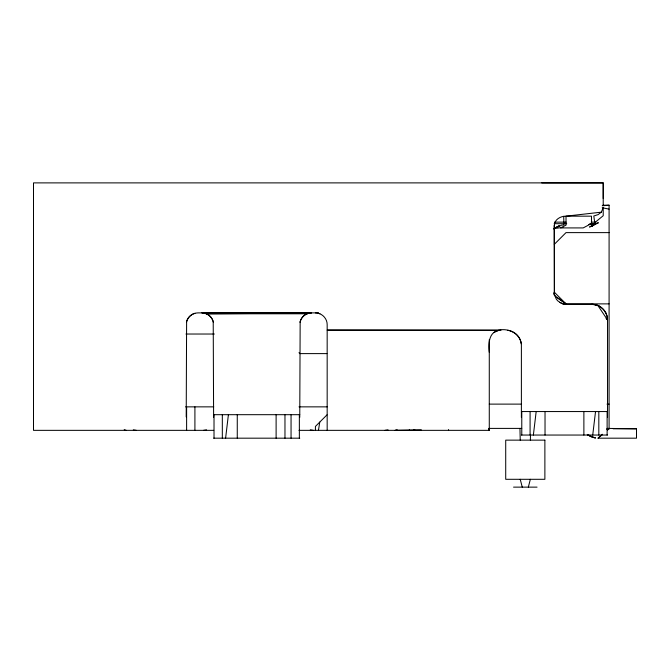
<?xml version="1.0" encoding="UTF-8"?>
<svg xmlns="http://www.w3.org/2000/svg" width="670" height="670" viewBox="0 0 670 670"><rect width="100%" height="100%" fill="white"/><g stroke="black" fill="none" stroke-linecap="round" stroke-linejoin="round"><path stroke-width="1" d="M33.5 283.125L33.5 272.087M489.276 352.32C488.33 344.33 488.589 332.169 498.731 330.344L327.169 330.117L501.018 330.117M554.274 294.222L554.274 292.137L566.016 303.878L609.089 303.878M603.218 198.546L603.218 182.885L541.754 182.885M554.35 244.282L554.5 294.817L556.259 299.046L557.716 300.83L561.527 303.368L563.88 304.071L559.592 302.354M530.364 440.14L530.506 434.269M194.911 313.284A11.75 11.75 0 0 0 186.612 321.592L186.21 416.924M292.773 313.284L311.508 312.882L308.468 313.284A11.75 11.75 0 0 0 300.16 321.592L299.758 417.368M225.606 438.18L228.411 414.688M533.37 435.048L536.176 411.556M592.732 435.048L595.53 411.556M554.676 295.562A11.75 11.75 0 0 1 554.274 292.522L554.274 225.497C554.358 219.559 560.639 216.033 566.016 216.167L601.317 212.164L603.218 207.574L603.218 215.723L595.412 222.122L594.968 223.814L593.226 225.455L589.558 227.071L594.851 223.654L598.436 222.75L591.627 226.318L594.851 223.654L593.813 215.991L598.109 214.609L601.317 212.164M318.459 430.349L319.749 422.117M528.337 487.132L530.364 479.301M186.436 322.345C187.466 316.977 192.499 312.865 197.952 312.882L318.51 312.882M299.993 322.345C300.905 317.781 304.649 314.029 309.213 313.116L201.871 312.882L207.005 313.284M553.805 294.272L554.433 292.288M327.027 414.839L315.419 426.438L315.419 430.349M607.045 428.398L636.5 428.783L636.5 438.18L598.034 438.18L602.456 434.269M607.615 429.696L609.089 428.398L609.089 205.204L602.824 205.204M598.034 438.18L601.978 434.83M607.514 430.132L609.089 428.783L607.104 429.294L609.089 428.783M494.041 332.429L498.731 330.344M554.174 228.294L559.257 225.748L553.37 228.897M607.104 428.942L609.089 428.398M397.176 429.805L395.174 430.349L421.313 429.805M203.504 430.349L206.561 429.88M384.999 430.349L388.047 429.88M562.942 227.448L555.162 228.411L561.577 225.128L563.914 224.994L563.705 216.343M588.771 224.517L594.968 223.814L589.734 223.797M602.238 205.791L609.089 205.204M309.213 313.116L206.36 313.786L204.157 313.116L204.911 313.284A11.75 11.75 0 0 1 213.219 321.592L213.613 417.368M554.634 222.13L566.133 222.13M591.225 222.122L595.412 222.122M609.089 232.616L566.016 232.616L554.274 244.366L554.274 225.497M563.051 304.272L591.861 304.272C600.245 304.13 607.665 311.55 607.523 319.933L607.523 417.435M307.019 313.786L206.36 313.786C209.936 315.277 212.591 318.56 213.387 322.345M498.949 330.117C509.192 327.756 521.629 334.439 521.386 345.779L521.386 417.435M185.95 334.029L214.341 334.029M326.91 353.609L299.758 353.609L298.996 352.646M489.276 404.119L521.57 404.119M607.003 404.119L609.089 404.119M185.573 406.858L213.722 406.858M298.988 406.858L327.186 406.858M521.386 411.556L607.523 411.556M213.613 414.688L299.758 414.688M521.737 428.398L489.276 428.398L489.276 430.349L298.988 430.349M613.15 428.783L636.5 428.783M213.722 430.349L33.5 430.349L33.5 182.885L603.218 182.885L603.218 204.752M521.386 435.048L607.523 435.048M213.613 438.18L299.758 438.18M513.547 487.132L537.047 487.132M554.149 223.696L566.711 223.73M563.73 304.038L566.016 304.272M315.419 312.882C321.709 312.806 327.245 318.351 327.169 324.632L327.169 430.349M592.875 304.406C600.898 304.674 607.548 311.986 607.523 319.933L606.099 318.51M310.269 429.88L313.326 430.349M133.305 429.88L136.353 430.349M587.272 434.411L590.538 436.471L595.622 438.004L591.015 436.622L587.582 434.529L588.888 435.475M507.76 330.251L509.769 330.645A15.661 15.661 0 0 1 520.85 341.725L521.252 343.735M602.238 207.75L609.089 209.124M591.861 304.272L597.849 305.478L600.563 306.919M413.516 429.906L415.425 430.349M317.563 313.083L319.917 313.786M124.201 429.679L126.178 430.349M594.273 437.77L587.473 434.57M556.829 297.564L566.016 303.878L554.274 295.269M597.849 305.478L607.523 319.933M604.876 311.232L606.317 313.945M488.623 428.398L489.276 430.349L489.276 339.665M520.23 479.301L522.257 487.132M519.954 428.398L520.23 440.14M607.12 411.556L607.12 435.048M598.821 411.556L598.821 435.048M583.88 411.556L583.88 435.048M545.028 411.556L545.028 435.048M530.087 411.556L530.087 435.048M521.779 411.556L521.779 435.048M448.548 429.629L448.548 430.349M409.395 429.629L409.395 430.349M299.356 414.688L299.356 438.18M291.056 414.688L291.056 438.18M284.968 414.688L284.968 438.18M276.115 414.688L276.115 438.18M237.264 414.688L237.264 438.18M222.323 414.688L222.323 438.18M214.015 414.688L214.015 438.18M194.911 406.858L194.911 430.349M186.612 406.858L186.612 430.349M591.568 223.495L583.185 227.917L560.455 227.917L566.016 225.195L566.016 216.167L591.468 216.167L591.568 223.495M544.878 440.14L505.716 440.14L505.716 479.301L544.878 479.301L544.878 440.14"/></g></svg>
